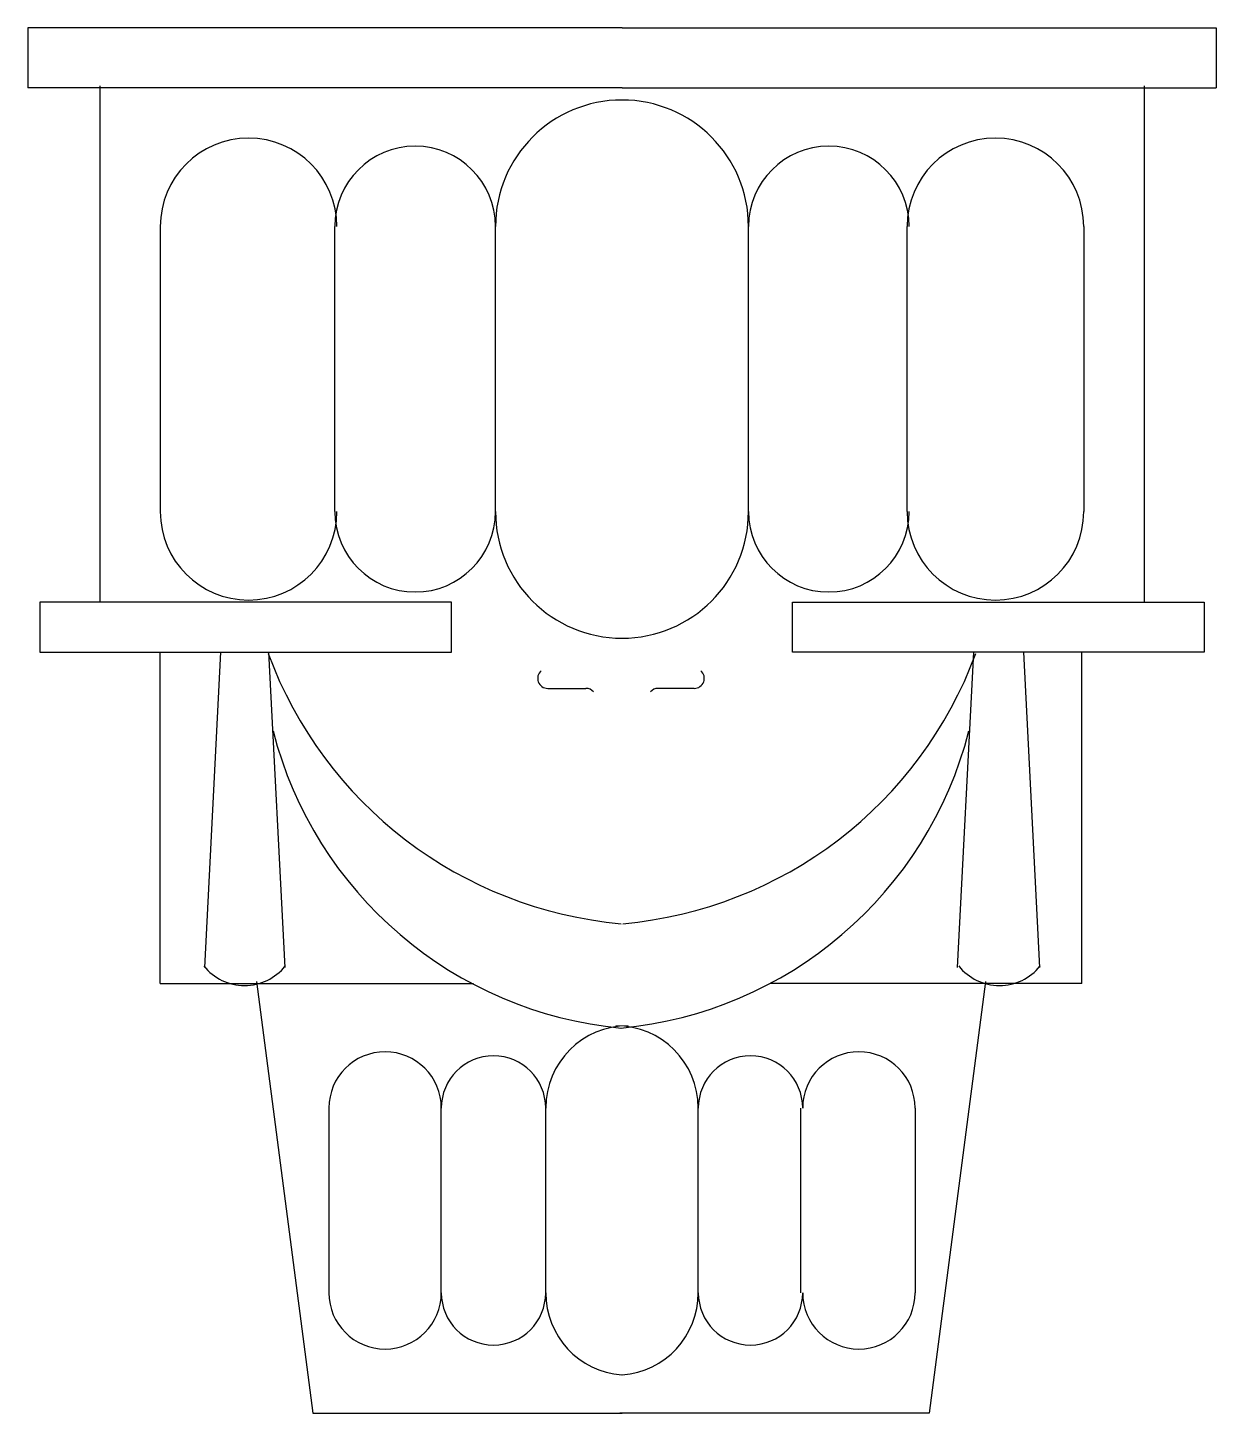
# Model space of a CAD drawing. Header units: metres. Extents: x 304.61 to 310.53, y -113.83 to -106.93.
import ezdxf

# ---------------------------------------------------------------- set-up
doc = ezdxf.new("R2010")
doc.units = ezdxf.units.M

msp = doc.modelspace()

# ---------------------------------------------------------------- linework, layer by layer
for p, q in [((307.57, -106.93), (304.61, -106.93)), ((304.61, -106.93), (304.61, -107.23)), ((307.57, -106.93), (310.53, -106.93)), ((310.53, -106.93), (310.53, -107.23)), ((304.97, -107.22), (304.97, -109.79)), ((310.17, -107.22), (310.17, -109.79)), ((307.57, -107.23), (304.61, -107.23)), ((307.57, -107.23), (310.53, -107.23)), ((305.27, -107.92), (305.27, -109.34)), ((306.14, -109.34), (306.14, -107.92)), ((306.94, -109.34), (306.94, -107.92)), ((308.2, -109.34), (308.2, -107.92)), ((308.99, -109.34), (308.99, -107.92)), ((309.87, -107.92), (309.87, -109.34)), ((304.67, -109.79), (304.67, -110.04)), ((306.72, -109.79), (304.67, -109.79)), ((306.72, -110.04), (306.72, -109.79)), ((308.42, -110.04), (308.42, -109.79)), ((308.42, -109.79), (310.47, -109.79)), ((310.47, -109.79), (310.47, -110.04)), ((304.67, -110.04), (306.72, -110.04)), ((305.27, -111.69), (305.27, -110.04)), ((305.57, -110.04), (305.49, -111.61)), ((305.81, -110.04), (305.89, -111.61)), ((310.47, -110.04), (308.42, -110.04)), ((309.32, -110.04), (309.24, -111.61)), ((309.57, -110.04), (309.65, -111.61)), ((309.86, -111.69), (309.86, -110.04)), ((307.2, -110.22), (307.39, -110.22)), ((307.93, -110.22), (307.75, -110.22)), ((305.27, -111.69), (306.83, -111.69)), ((305.75, -111.68), (306.03, -113.83)), ((309.86, -111.69), (308.31, -111.69)), ((309.38, -111.68), (309.1, -113.83)), ((306.11, -112.31), (306.11, -113.23)), ((306.67, -113.23), (306.67, -112.31)), ((307.19, -113.23), (307.19, -112.31)), ((307.95, -113.23), (307.95, -112.31)), ((308.46, -113.23), (308.46, -112.31)), ((309.03, -112.31), (309.03, -113.23)), ((306.03, -113.83), (307.57, -113.83)), ((309.1, -113.83), (307.56, -113.83))]:
    msp.add_line(p, q)
for centre, radius, start, end in [((307.57, -107.92), 0.63, 90, 180), ((307.57, -107.92), 0.63, 0, 90), ((305.71, -107.92), 0.44, 0, 180), ((309.43, -107.92), 0.44, 0, 180), ((306.54, -107.92), 0.4, 0, 180), ((308.6, -107.92), 0.4, 0, 180), ((305.71, -109.34), 0.44, 180, 0), ((306.54, -109.34), 0.4, 180, 0), ((306.54, -109.34), 0.4, 180, 0), ((307.57, -109.34), 0.63, 180, 270), ((307.57, -109.34), 0.63, 270, 0), ((308.6, -109.34), 0.4, 180, 0), ((308.6, -109.34), 0.4, 180, 0), ((309.43, -109.34), 0.44, 180, 0), ((307.75, -109.33), 2.07, 200.27, 264.9), ((307.39, -109.33), 2.07, 275.1, 339.73), ((307.2, -110.17), 0.05, 131.04, 270), ((307.93, -110.17), 0.05, 270, 48.96), ((307.39, -110.27), 0.05, 39.96, 90), ((307.75, -110.27), 0.05, 90, 140.04), ((307.75, -109.94), 1.98, 194.38, 264.66), ((307.38, -109.94), 1.98, 275.34, 345.62), ((305.69, -111.44), 0.26, 218.64, 321.36), ((309.45, -111.44), 0.26, 218.64, 321.36), ((307.6, -112.31), 0.41, 90, 180), ((307.54, -112.31), 0.41, 0, 90), ((306.39, -112.31), 0.28, 0, 180), ((306.93, -112.31), 0.26, 0, 180), ((308.21, -112.31), 0.26, 0, 180), ((308.75, -112.31), 0.28, 0, 180), ((306.39, -113.23), 0.28, 180, 0), ((306.93, -113.23), 0.26, 180, 0), ((307.6, -113.23), 0.41, 180, 265.62), ((307.54, -113.23), 0.41, 274.38, 0), ((308.21, -113.23), 0.26, 180, 0), ((308.75, -113.23), 0.28, 180, 0)]:
    msp.add_arc(centre, radius, start, end)

doc.saveas('drawing.dxf')
